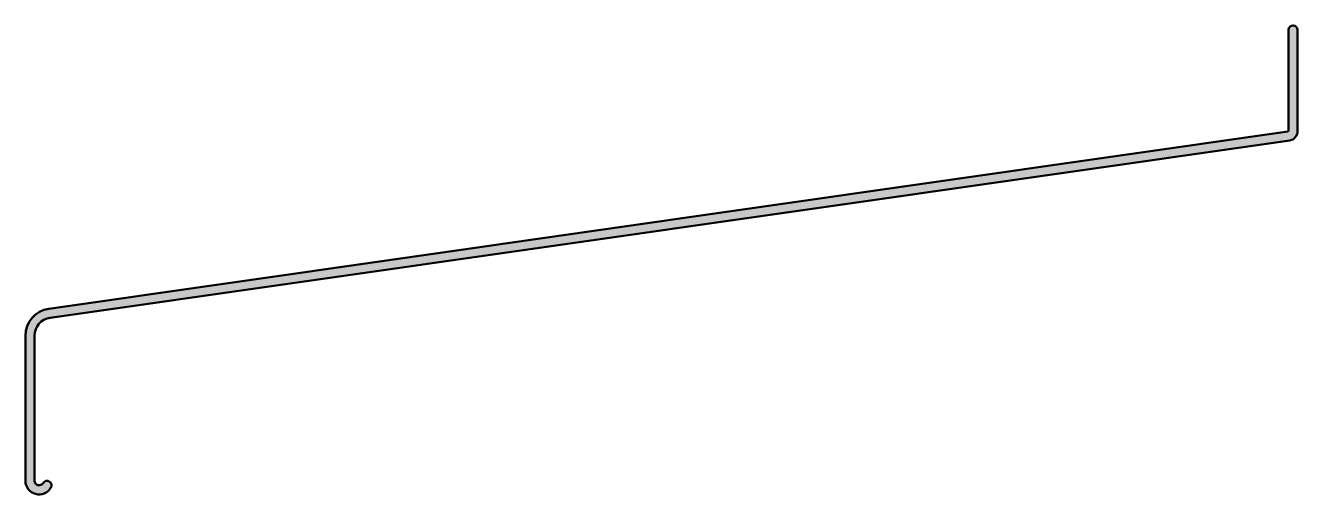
# Model space of a CAD drawing. Extents: x -280 to 0, y -103 to 0.
import ezdxf

# ---------------------------------------------------------------- set-up
doc = ezdxf.new("R2010")
doc.units = 0
doc.layers.add('0S-Alu contour', color=7, linetype='Continuous', lineweight=50)
doc.layers.add('0S-Alu hatch', color=252, linetype='Continuous', lineweight=25)

# ---------------------------------------------------------------- blocks, each defined once
blk = doc.blocks.new('180190__79D23EBA_5CC4_4F5D_AA6F_DC00DE8C11F6_')
at = {"layer": '0S-Alu hatch'}
h = blk.add_hatch(color=256, dxfattribs=at)
edge = h.paths.add_edge_path()
edge.add_arc((-273.9970606859547, -68.26646233506135), 6.000000000000056, 98.1391524588096, 180)
edge.add_line((-279.9970606859548, -68.26646233506135), (-279.9970606859548, -100.1824348726938))
edge.add_arc((-276.9970606859548, -100.1824348726938), 3.000000000000028, 180, 329.9999801092456)
edge.add_arc((-275.2650102255451, -101.182435473991), 0.9999999999999859, 329.9999801092448, 509.9999801092457)
edge.add_ellipse((-276.9970606859548, -100.1824348726938), major_axis=(-1.000000000000042, 0), ratio=1, start_angle=0, end_angle=149.9999801092467, ccw=False)
edge.add_line((-277.9970606859548, -100.1824348726938), (-277.9970606859549, -68.26646233506136))
edge.add_ellipse((-273.9970606859548, -68.26646233506142), major_axis=(-4.000000000000056, 0), ratio=1, start_angle=278.1391524588095, end_angle=360, ccw=False)
edge.add_line((-274.5633715702644, -64.30675376215947), (-1.711869480792302, -25.28398918525806))
edge.add_arc((-1.99024585121267, -23.30345728791541), 2.000000000000022, 278.0008727584183, 360)
edge.add_line((0.0097541487873516, -23.30345728791541), (0.0097541487873506, -0.9995537136939063))
edge.add_arc((-0.9902458512126489, -0.9995537136939052), 0.9999999999999996, 0, 180)
edge.add_line((-1.990245851212648, -0.9995537136939052), (-1.990245851212648, -23.13001999848431))
edge.add_ellipse((-2.190245851212638, -23.13001999848431), major_axis=(-0.1999999999999902, 0), ratio=1, start_angle=98.1391524588098, end_angle=180, ccw=False)
edge.add_line((-2.16193030699716, -23.3280054271294), (-274.8465270124191, -62.3268994757085))
at = {"layer": '0S-Alu contour', "color": 7}
for points in [[(-1.990245851212648, -0.9995537136939052), (-1.990245851212648, -23.13001999848431)], [(0.0097541487873516, -23.30345728791541), (0.0097541487873506, -0.9995537136939047)], [(-2.16193030699716, -23.3280054271294), (-274.8465270124191, -62.3268994757085)], [(-274.5633715702644, -64.30675376215947), (-1.711869480792324, -25.28398918525806)], [(-279.9970606859548, -68.26646233506135), (-279.9970606859548, -100.1824348726938)], [(-277.9970606859548, -100.1824348726938), (-277.9970606859549, -68.26646233506136)]]:
    blk.add_lwpolyline(points, dxfattribs=at)
for centre, radius, start, end in [((-0.9902458512126489, -0.9995537136939052), 0.9999999999999996, 0, 180), ((-1.99024585121267, -23.30345728791541), 2.000000000000022, 278.0008727584183, 0), ((-273.9970606859547, -68.26646233506135), 6.000000000000056, 98.1391524588096, 180), ((-276.9970606859548, -100.1824348726938), 3.000000000000028, 180, 329.9999801092456), ((-275.2650102255451, -101.182435473991), 0.9999999999999859, 329.9999801092448, 149.9999801092457)]:
    blk.add_arc(centre, radius, start, end, dxfattribs=at)
at = {"layer": '0S-Alu contour', "color": 7, "extrusion": (0, 0, -1)}
for centre, radius, start, end in [((2.190245851212638, -23.13001999848431), 0.1999999999999902, 180, 261.8608475411902), ((273.9970606859548, -68.26646233506142), 4.000000000000056, 0, 81.8608475411905), ((276.9970606859548, -100.1824348726938), 1.000000000000042, 210.0000198907533, 0)]:
    blk.add_arc(centre, radius, start, end, dxfattribs=at)
blk = doc.blocks.new('180190__2B1C7A18_219A_4400_81B2_7115C094978D_')
at = {"layer": '0S-Alu contour', "color": 7}
blk.add_blockref('180190__79D23EBA_5CC4_4F5D_AA6F_DC00DE8C11F6_', (0, 0), dxfattribs=at)

msp = doc.modelspace()

# ---------------------------------------------------------------- block references
at = {"layer": '0S-Alu contour', "color": 7}
msp.add_blockref('180190__2B1C7A18_219A_4400_81B2_7115C094978D_', (0, 0), dxfattribs=at)

doc.saveas('drawing.dxf')
